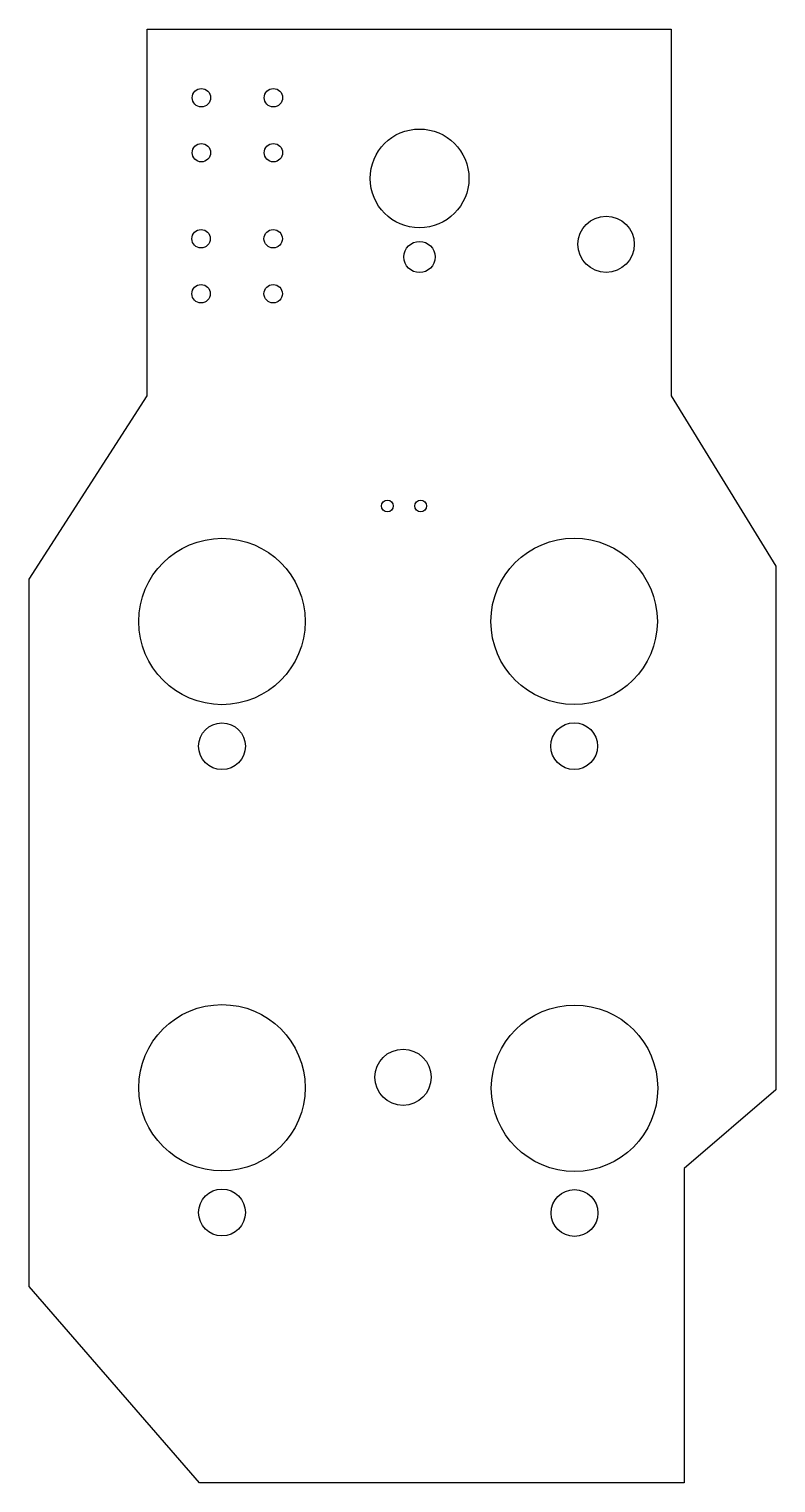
# Model space of a CAD drawing. Header units: inches. Extents: x -10.47 to -8.23, y 1.89 to 6.26.
import ezdxf

# ---------------------------------------------------------------- set-up
doc = ezdxf.new("R2010")
doc.units = ezdxf.units.IN
doc.layers.get('0').update_dxf_attribs({"linetype": 'CONTINUOUS'})

msp = doc.modelspace()

# ---------------------------------------------------------------- linework, layer by layer
msp.add_lwpolyline([(-10.1181, 5.1575), (-10.1181, 6.2598), (-8.5433, 6.2598), (-8.5433, 5.1575), (-8.2283, 4.6457), (-8.2283, 3.0709), (-8.5039, 2.8346), (-8.5039, 1.8898), (-9.9606, 1.8898), (-10.4724, 2.4803), (-10.4724, 4.6063)], close=True)
for centre, radius in [((-9.9547, 6.0535), 0.0276), ((-9.7382, 6.0535), 0.0276), ((-9.2992, 5.811), 0.1484), ((-9.9547, 5.8882), 0.0276), ((-9.7382, 5.8882), 0.0276), ((-8.7386, 5.613), 0.0846), ((-9.9555, 5.6295), 0.0276), ((-9.739, 5.6295), 0.0276), ((-9.2992, 5.5748), 0.0469), ((-9.9555, 5.4642), 0.0276), ((-9.739, 5.4642), 0.0276), ((-9.3958, 4.8263), 0.0177), ((-9.2958, 4.8263), 0.0177), ((-9.8929, 4.4791), 0.25), ((-8.8346, 4.4795), 0.25), ((-9.8929, 4.1041), 0.0703), ((-8.8346, 4.1045), 0.0703), ((-9.8929, 3.0776), 0.25), ((-8.8335, 3.076), 0.25), ((-9.3488, 3.1091), 0.0846), ((-9.8929, 2.7026), 0.0703), ((-8.8335, 2.701), 0.0703)]:
    msp.add_circle(centre, radius)

doc.saveas('drawing.dxf')
